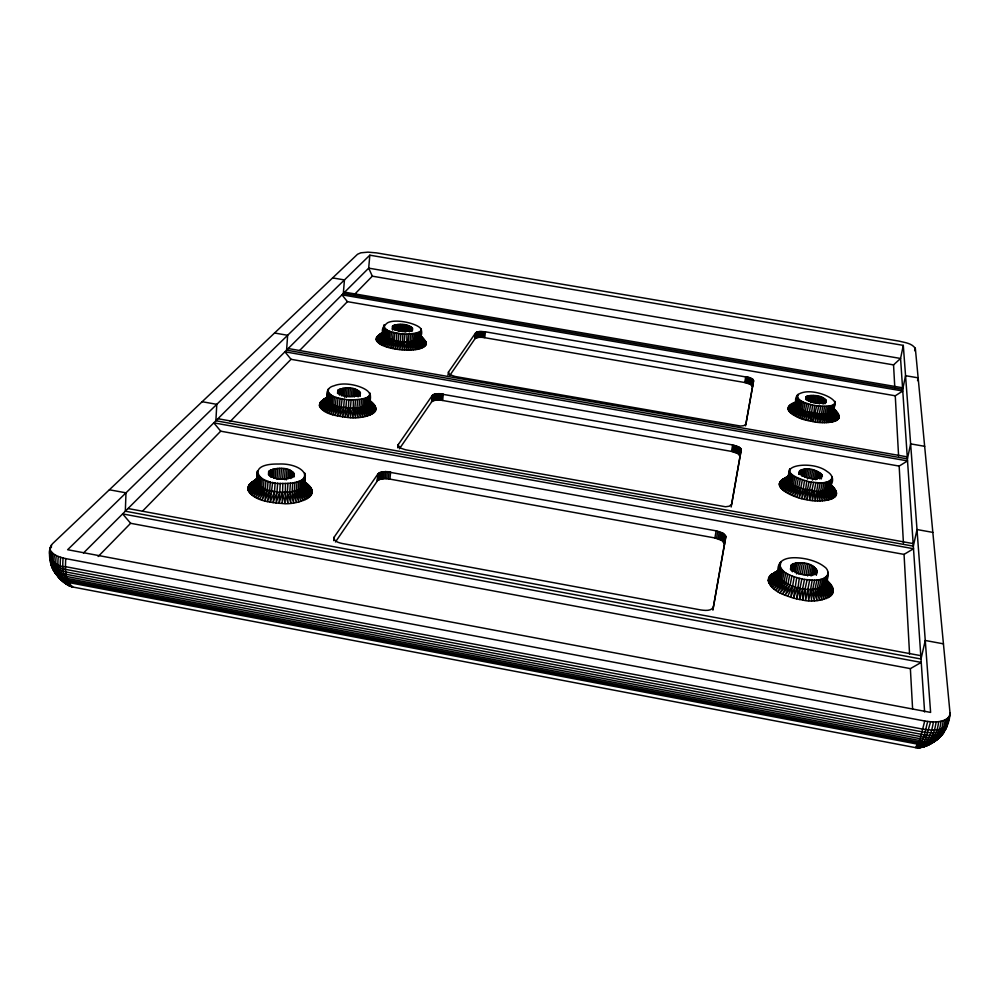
<?xml version="1.0" encoding="UTF-8"?>
<svg xmlns="http://www.w3.org/2000/svg" width="1000" height="1000" viewBox="0 0 1000 1000"><rect width="100%" height="100%" fill="white"/><g stroke="black" fill="none" stroke-linecap="round" stroke-linejoin="round"><path stroke-width="1.5" d="M828.263 573.5C824.525 582.125 812.1 580.075 804.475 579.425L802.688 588.488L802.675 599.987C815.225 603.862 846.963 597.312 826.587 580.075L831.25 585.712L826.5 580.138L832.163 587.1L826.112 580.2L833.175 589.85L826.413 581.362C821.538 596.987 779.112 587.825 778.062 572.537C775.863 554.963 796.325 556.9 807.188 559.175C813.188 560.612 819.188 562.737 824.125 566.538C830.375 570.288 827.95 577.938 826.175 583.562L832.625 593.688L825.65 584.562L828.238 572.388M383.55 331.9L376.775 336.962L384 331.55C349.45 349.6 447.512 360.1 420.975 336.337M304.725 481.95C326.562 496.725 294.075 505.55 282.125 503.425L282.863 483.462C319.025 483.775 305.25 462.7 278.463 464.038C244.662 463.413 257.4 485.075 282.863 483.462M50.237 547.413C46.6 564.2 56.962 581.175 72.737 587.013L915.55 747.638C934.15 747.638 949.575 731.25 950 712.862L915.362 348.6C912.212 343.212 904.638 342.575 899.087 341.125L376.562 252.887L368 252.15L360.812 252.812L357.537 254.262L52.438 543.8C44.688 553.612 53.388 567.075 65.525 566.675L922.825 729.137C931.012 730.3 944.438 731.988 948.037 722.35M50.388 549.913L51.312 564.575L56.525 568.962L65.662 571.912L921.5 734.35C930.738 736.363 946.637 736.237 947.25 723.65M51.337 547.625L51.388 544.963M50.95 551.15L51.85 552.35C49.588 563.387 53.3 578.025 66.787 578.337L919.575 740.5C934.712 745.9 948.112 733.275 947.925 718.037L949.613 715.638L950 712.862M51.85 552.35L53.05 553.5C50.287 566.85 57.025 580.025 69.538 585.662C60.987 579.75 51.262 572.112 50.613 560.887L51.312 564.575M53.05 553.5L54.538 554.587C52.075 567.388 57.625 580.8 70.125 586.087L59.125 577.762M54.538 554.587L56.325 555.588C54.312 567.513 58.125 580.913 70.125 586.087M56.325 555.588L58.35 556.512C56.725 567.85 59.188 581.275 70.862 586.462L61.463 579.275M60.613 557.325C59.438 568.1 60.475 581.462 71.75 586.775C62.088 580.513 62.387 568.075 63.075 558.025L58.35 556.512M404.95 334.175L402.925 334.038L402.05 349.712L404.237 341.525L404.95 334.175C444.412 332.612 400.712 315.812 387.512 322.825C364.4 340.812 426.95 351.925 421.325 329.938M63.075 558.025L65.7 558.6C65.438 568.275 64.112 580.163 72.737 587.013L62.9 579.938M946.125 726.275L943.688 732.663L940.713 735.8L941.025 734.638M944.675 730.163L944.712 728.8M398.05 445.075L400.35 448.088L405.613 449.8L725.512 506.763L729.312 506.213L731.65 504.25L741.287 449.387L739.013 447.088L732.638 444.963L439.038 393.65L434.212 394.275L432.275 395.475L398.325 444.5L397.788 447.825M370.075 393.7C373.888 412.238 349.862 408.375 339.338 406.587C327.113 407.875 321.287 388.475 334.012 385.8C353.713 377.663 394.412 399.775 348.837 399.875L347.837 417.438C358.95 419.712 390.112 413.925 368.088 399.237L374.738 406.112L368.162 399.387L373.862 405.15M835 401.375L833.562 408.713C831.538 417.788 816 413.025 809.175 412.013C797.975 413.2 788.95 396.25 802.125 392.688C820.875 386.962 857.85 410.225 814.625 405.525L812.887 421.538C821.925 424.075 851.737 423.625 833.1 407.962L838.8 415.513M779.775 563.575C780.2 573.825 793.8 576.638 801.85 578.95L800.062 588.013L799.613 599.487L802.675 599.987L807.1 579.775M832.188 477.9C828.388 484.862 817.913 482.562 811.325 482.137L807.05 499.725C797.362 499.188 763.45 485.7 788.337 476.788C788.3 487.925 805.7 489.325 814.287 490.825C826.637 495.737 840.45 479.5 827.138 471.525C809.3 457.625 764.025 469.062 809.013 481.725L807.438 489.888L807.05 499.725C816.712 502.788 849.212 501.25 830.962 484.738M280.275 483.338L279.088 503.288L282.125 503.425M383.638 326.075C386.262 332.325 395.1 332.55 400.9 333.825L399.688 349.487L402.225 341.388M940.125 736.888C934.45 742.812 926.075 746.4 917.85 744.2L68.938 582.587L61.137 579.45L55.388 573.088L55.25 571.075M305.2 474.087L304.5 485.037L301.275 488.762L292.087 491.85L279.625 492.35L267.413 490.112L258.95 485.788L256.525 481.637L257.188 471.662M285.45 483.488L285.125 503.45L282.213 492.475L279.088 503.288C268.25 501.962 254.137 500.7 248.05 490.3L256.725 482.688L257.312 473.725M257.8 474.762L257.2 483.738L248.05 490.3L247.775 489.062L256.525 481.637L257.525 470.662M259.55 476.8L258.95 485.788L250.512 493.95L257.95 484.775L258.55 475.8M55.05 572.962L52.5 568.475L52.362 566.175M262.312 478.7L261.7 487.7L253.463 496.25L260.212 486.763L260.812 477.775M265.938 480.375L265.325 489.387L257.337 498.338L263.412 488.575L264.025 479.575M270.287 481.75L269.662 490.763L264.6 500.925L267.413 490.112L268.038 481.112M268.45 474.625L268.663 471.55C274.088 466.712 294.862 466.463 293.625 476.1C287.1 480.637 269.5 480.9 268.663 471.55M269 475.462L269.312 470.875M269.8 476.375L270.225 470.25M270.837 477.35L271.375 469.7M272.188 476.887L272.725 469.237M275.138 482.75L274.5 491.763L270.163 502.188L272.663 482.3M50.5 554.175L50.237 557.938M273.612 478.038L274.25 468.875M275.287 477.762L275.925 468.6M276.962 479.125L277.725 468.45M279.625 492.35L276.075 503.038L277.675 483.1M278.825 479.075L279.587 468.4M280.712 479.137L281.475 468.462M282.6 479.3L283.375 468.625M284.45 479.588L285.225 468.913M286.212 479.963L286.988 469.288M287.962 478.913L288.625 469.762M284.788 492.488L288.087 503.35L287.312 492.388L287.975 483.387M289.562 477.938L290.125 470.312M287.312 492.388L290.975 503.137L289.75 492.175L290.425 483.175M290.863 478.575L291.425 470.938M292.062 477.725L292.512 471.625M293.025 476.938L293.375 472.35M289.75 492.175L293.762 502.812L292.087 491.85L292.762 482.863M293.738 476.163L293.975 473.1M294.075 476.938L294.3 473.875M327.8 390.363C329.888 397.788 340.188 398.288 346.575 399.65L345.175 417.188L347.837 417.438L350.412 408.113L351.112 400.012M292.087 491.85L296.438 502.375L294.288 491.413L294.962 482.438M297.013 481.912L296.337 490.887L298.95 501.838L294.288 491.413M301.3 501.188L296.337 490.887L303.463 500.45L298.188 490.262L298.863 481.3M298.188 490.262L305.425 499.625L299.837 489.55L300.525 480.6M299.837 489.55L307.15 498.725L301.275 488.762L301.95 479.825M301.275 488.762L308.65 497.738L302.462 487.912L303.15 478.975M302.462 487.912L309.9 496.7L303.4 487L304.088 478.075M304.462 477.5L304.8 473.062M303.4 487L310.887 495.6L304.088 486.037L304.775 477.113M305.325 475.112L304.5 485.037L311.613 494.462L304.088 486.037M806.725 481.238L804.375 499.2L807.438 489.888M797.113 395.513C797.987 402.15 807.325 403.275 812.588 405.1L810.487 421.087L812.887 421.538L816.688 405.887M799.25 578.35L796.562 598.862L799.613 599.487L802.688 588.488M328.025 389.575L327.175 399.212L319.438 405.8C324.188 414.675 336.275 415.588 345.175 417.188L348.15 407.975M328.587 392.812L327.938 400.887L319.775 406.775L327.438 400.05L328.475 388.812M330.275 394.45L329.625 402.525L322.212 409.7L328.663 401.712L329.325 393.638M332.837 395.988L332.163 404.075L324.95 411.55L330.8 403.312L331.45 395.225M336.125 397.35L335.462 405.45L328.488 413.25L333.725 404.787L334.4 396.688M337.55 393.488L337.8 390.412C343.85 386.45 361.163 386.238 360.188 396.25M338.075 392.95L338.325 389.888M340.025 398.488L339.338 406.587L335.025 415.387L337.337 406.05L338.013 397.95M338.688 394L339.075 389.4M339.513 395.112L340.025 388.988M340.65 394.75L341.163 388.638M341.838 396.012L342.475 388.363M344.325 399.35L343.638 407.45L339.963 416.45L342.137 398.95M343.275 395.812L343.925 388.175M344.688 397.238L345.475 388.075M333.738 540.662L334.35 536.85L377.912 473.963L380.213 472.425L385.775 471.55L716.15 530.837L723.312 533.413L725.837 536.975L712.85 610.075L725.825 536.287M334.1 539.913L334.35 536.85M346.312 397.212L347.088 388.05M348.1 395.763L348.75 388.125M349.762 395.925L350.425 388.288M351.4 396.163L352.05 388.537M352.962 396.488L353.625 388.85M350.475 417.575L350.412 408.113L353.1 417.638L353.363 400.05M354.438 396.887L355.1 389.25M352.663 408.15L355.675 417.6L354.85 408.1L355.562 400.012M355.913 395.812L356.438 389.712M357.088 396.325L357.625 390.225M369.825 255.188L368.688 268.15L372.325 276.175L893.55 364.888L900.562 358.462L903.3 345.375L369.825 255.188L67.638 549.712L930.612 712.412L903.3 345.375M354.85 408.1L358.175 417.463L356.962 407.962L357.675 399.875M358.1 396.887L358.638 390.775M359.025 395.95L359.438 391.362M359.738 395.025L360.012 391.962M356.962 407.962L360.588 417.25L358.975 407.738L359.688 399.65M360.087 395.637L360.363 392.575M358.975 407.738L362.875 416.938L360.863 407.425L361.587 399.35M363.325 398.963L362.6 407.038L365.037 416.538L360.863 407.425M367.05 416.062L362.6 407.038L368.875 415.513L364.175 406.562L364.9 398.5M364.175 406.562L370.525 414.888L365.575 406.025L366.287 397.975M365.575 406.025L371.975 414.188L366.763 405.425L367.488 397.375M366.763 405.425L373.212 413.438L367.738 404.762L368.462 396.725M367.738 404.762L374.225 412.638L368.488 404.05L369.212 396.025M368.488 404.05L375.012 411.775L369.012 403.3L369.888 392.887M384 327.4L383.325 334.725L376.1 339.95L383.038 334.05L383.775 325.438M383.725 329.212L384.125 324.837M384.275 328.638L384.55 325.725M384.513 328.075L383.825 335.412L377.837 342.35L384.538 336.087L385.213 328.75M387.225 330.075L386.538 337.413L380.012 343.925L385.438 336.763L386.125 329.425M389.925 331.287L389.237 338.638L382.938 345.412L387.8 338.038L388.488 330.7M335.45 541.975L377.238 481.1L377.912 473.963M391.5 331.85L390.812 339.2L388.475 347.35L392.512 339.712L393.212 332.35M377.238 481.1L378.45 473.387M392.238 329.025L392.5 326.238C397.775 323.137 410.812 323.325 412.375 329.675C406.788 332.388 394.875 332.413 392.5 326.238M392.525 330L392.912 325.812M377.775 480.513L378.55 479.988L379.225 472.875M393.15 329.613L393.537 325.438M378.55 479.988L379.55 479.538L380.213 472.425M393.963 329.275L394.363 325.1M379.55 479.538L380.725 479.175L381.4 472.062M394.825 330.4L395.35 324.837M396.925 333.212L396.225 340.575L392.762 348.4L395.025 332.812M395.962 330.188L396.488 324.625M380.725 479.175L382.062 478.9L382.738 471.788M397.225 330.05L397.75 324.487M382.062 478.9L383.525 478.725L384.212 471.625M398.45 331.362L399.113 324.425M383.525 478.725L385.087 478.65L385.775 471.55M400.2 341.188L397.337 349.2L398.9 333.55M399.888 331.375L400.55 324.438M385.087 478.65L386.7 478.688L387.388 471.587M401.362 331.45L402.038 324.513M724.575 544.138L722.05 540.55L714.9 537.962L388.338 478.825L389.012 471.725M402.85 331.6L403.525 324.663M389.938 479.062L390.625 471.962M404.312 331.812L404.988 324.875M405.725 332.1L406.4 325.163M404.4 349.862L404.237 341.525L406.725 349.938L406.938 334.237M407.188 331.05L407.738 325.5M408.413 331.438L408.95 325.887M406.225 341.587L409 349.938L408.162 341.575L408.888 334.225M398.05 447.25L398.325 444.5M409.5 331.863L410.037 326.312M410.562 330.938L410.975 326.775M408.162 341.575L411.213 349.862L410.025 341.488L410.75 334.137M411.312 331.425L411.725 327.262M412 330.538L412.275 327.762M412.35 331.037L412.625 328.263M410.025 341.488L413.325 349.712L411.788 341.325L412.512 333.988M411.788 341.325L415.337 349.5L413.438 341.1L414.175 333.762M415.688 333.475L414.963 340.8L417.225 349.2L413.438 341.1M418.963 348.837L414.963 340.8L420.55 348.413L416.325 340.438L417.05 333.113M416.325 340.438L421.975 347.925L417.512 340.025L418.25 332.7M417.512 340.025L423.212 347.375L418.525 339.55L419.263 332.238M418.525 339.55L424.263 346.775L419.35 339.025L420.087 331.712M419.35 339.025L425.1 346.138L419.975 338.45L420.712 331.15M420.513 334.438L421.087 328.625M419.975 338.45L425.75 345.45L420.387 337.85L421.312 329.288M334 537.6C333.85 541.638 339.15 542.75 342.238 543.5L700.95 609.975C704.975 610.462 711.25 611.362 713.4 606.987M399.387 448.837L431.6 401.912L432.275 395.475M431.6 401.912L432.713 395.012M432.038 401.45L433.363 394.613M432.688 401.05L433.525 400.7L434.212 394.275M433.525 400.7L434.55 400.425L435.225 394M434.55 400.425L435.7 400.225L436.388 393.8M435.7 400.225L436.987 400.1L437.663 393.675M436.987 400.1L438.35 400.062L439.038 393.65M438.35 400.062L439.775 400.112L440.462 393.688M740.163 456.4L737.875 453.537L731.513 451.4L441.213 400.238L441.9 393.825M442.638 400.45L443.325 394.038M447.962 375.1L448.425 372.15L475.65 332.85L479.212 331.538L485.412 331.812L749.475 377.587L752.913 379.375L753.6 380.763L745.588 425.875M449.513 375.825L474.988 338.725L475.65 332.85M474.988 338.725L476.012 332.488M475.35 338.363L476.562 332.163M475.9 338.038L476.625 337.762L477.3 331.9M476.625 337.762L477.512 337.55L478.188 331.688M477.512 337.55L478.537 337.4L479.212 331.538M478.537 337.4L479.675 337.312L480.35 331.45M479.675 337.312L480.887 337.3L481.562 331.438M480.887 337.3L482.163 337.35L482.837 331.5M752.55 386.662L750.45 384.325L744.725 382.512L483.45 337.475L484.125 331.625M484.738 337.663L485.412 331.812M343.638 407.45L342.55 416.863L345.875 407.75M796.712 577.65L793.55 598.125L796.562 598.862L800.062 588.013M810.588 404.6L808.125 420.562L810.487 421.087L813.213 412.938M804.488 480.65L801.725 498.587L805.15 489.387M274.5 491.763L273.087 502.675L277.038 492.113M396.225 340.575L395.025 348.825L398.188 340.913M714.9 537.962L716.15 530.837M731.513 451.4L732.638 444.963M716.525 538.312L717.775 531.188M744.725 382.512L745.75 376.637M732.95 451.7L734.075 445.262M718.088 538.75L719.338 531.625M746.012 382.775L747.05 376.9M734.338 452.075L735.462 445.625M719.55 539.288L720.8 532.15M747.262 383.088L748.3 377.212M735.638 452.512L736.775 446.062M720.888 539.888L722.138 532.75M748.438 383.462L749.475 377.587M736.825 453L737.962 446.55M749.513 383.875L750.55 377.987M722.05 540.55L723.312 533.413M737.875 453.537L739.013 447.088M750.45 384.325L751.5 378.438M723.025 541.25L724.287 534.113M738.737 454.113L739.887 447.65M751.25 384.787L752.288 378.9M723.775 541.975L725.037 534.837M739.425 454.688L740.562 448.225M751.862 385.275L752.913 379.375M724.287 542.712L725.562 535.562M739.887 455.275L741.038 448.812M752.3 385.75L753.337 379.85M753.6 380.763L745.888 424.137L743.85 425.662L740.487 426.05L455.188 376.5L449.6 374.588L448.425 372.15M731.162 507.013L741.287 449.387M797.45 394.888L795.7 404.212L787.975 409.125L795.612 403.512L796.625 401.65C775.7 408.363 799.1 419.438 808.125 420.562L811.175 412.5M797.913 398.338L796.525 405.7L788.662 410.838L796.012 404.95L798 394.325M799.575 399.862L798.188 407.238L790.212 412.638L797.262 406.475L798.65 399.1M802 401.375L800.6 408.762L794.013 415.325L799.3 408.013L800.7 400.625M789.862 468.713L787.9 479.288L779.262 484.625L787.8 478.4L789.475 469.5M790.337 473.025L788.8 481.138L780.013 486.763L788.225 480.2L789.762 472.1M805.075 402.788L803.662 410.188L797.425 417.038L802.062 409.487L803.462 402.1M792.188 474.913L790.638 483.025L781.712 488.975L789.613 482.088L791.15 473.975M805.6 399.5L806.137 396.7C811.712 394.113 825.625 395.375 825.913 402.125C820.088 404.275 807.35 403.375 806.137 396.7M806.137 399.113L806.663 396.312M806.6 400.188L807.4 395.988M808.662 404.05L807.25 411.45L801.4 418.6L805.4 410.838L806.812 403.45M807.513 399.925L808.312 395.725M794.887 476.75L793.337 484.888L785.95 492.275L791.888 483.975L793.438 475.838M808.325 401.15L809.388 395.55M809.55 401.05L810.612 395.45M797.475 587.413L793.55 598.125C784.05 595.013 771.338 591.3 768.188 580.588L777.875 573.625L779.587 564.65M810.612 402.425L811.95 395.438M780.05 566.925L778.337 575.925L768.462 581.938L777.975 574.75L780.225 562.562M798.312 478.475L796.75 486.613L789.75 494.363L794.963 485.775L796.513 477.638M780.088 566.1L780.938 561.625M812.038 402.488L813.375 395.5M781.6 569.3L779.875 578.312L769.825 584.725L778.975 577.112L780.7 568.112M798.688 474.162C800.987 464.712 819.013 469.25 822.387 476.112C816.475 481.4 803.312 478.562 799.1 472M799.05 473.6L799.587 470.825M799.388 474.487L800.188 470.325M813.525 402.638L814.862 395.65M800.212 474.062L801 469.9M800.975 475.112L802.038 469.575M809.675 580.013L805.713 600.35L805.3 588.85M782.775 570.5L781.038 579.525L773.85 588.95L782.438 580.7L784.175 571.675M802.325 479.988L800.75 488.137L794.2 496.25L798.7 487.413L800.263 479.263M815.025 402.863L816.363 395.875M801.912 476.25L803.25 469.325M816.525 403.15L817.875 396.175M803.288 476.1L804.613 469.188M817.987 403.512L819.338 396.538M787.663 573.925L785.913 582.962L777.725 591.638L784.075 581.862L785.812 572.812M804.513 477.438L806.112 469.137M815.263 413.288L815.275 421.912L818.737 406.163M819.388 403.938L820.738 396.95M806.1 477.488L807.712 469.2M820.962 403.013L822.038 397.425M817.312 413.575L817.663 422.212L820.763 406.362M807.5 479.025L809.362 469.35M822.138 403.537L823.225 397.938M790.438 569.263L791.25 565.062C798.637 560 819.587 563.138 816.312 574.987M791.9 575.938L790.15 585L782.412 594.125L787.95 584.012L789.7 574.963M790.85 570.013L791.938 564.412M822.725 406.488L820.013 422.438L819.325 413.775M823.162 404.075L824.25 398.488M809.45 477.9L811.062 469.6M791.525 570.85L792.875 563.85M824.287 403.237L825.113 399.038M824.963 403.812L825.775 399.613M792.425 571.788L794.05 563.4M822.3 422.562L821.3 413.888L824.513 422.612L823.188 413.925L824.625 406.525M811.125 478.237L812.738 469.95M825.7 402.975L826.237 400.175M793.8 571.45L795.438 563.062M823.188 413.925L826.637 422.575L824.975 413.875L826.413 406.488M812.487 480.05L814.375 470.375M794.25 576.838L790.612 597.263L794.938 586.712M795.088 572.625L797 562.85M824.975 413.875L828.637 422.463L826.637 413.75L828.088 406.362M809.737 490.3L809.737 500.163L813.625 482.45M814.325 479.175L815.95 470.875M796.513 573.925L798.7 562.762M815.888 482.675L812.412 500.487L812.025 490.613M826.637 413.75L830.5 422.25L828.175 413.537L829.625 406.15M815.775 479.75L817.4 471.438M828.175 413.537L832.225 421.962L829.55 413.25L831 405.875M798.325 573.962L800.512 562.8M817.362 478.988L818.713 472.062M832.2 405.513L830.763 412.887L833.775 421.6L829.55 413.25M818.1 482.788L815.05 500.712L814.287 490.825M818.775 478.263L819.862 472.725M835.15 421.163L830.763 412.887L836.338 420.65L831.775 412.45L833.225 405.087M800.2 574.125L802.4 562.962M831.775 412.45L837.337 420.062L832.6 411.95L834.05 404.588M819.737 478.95L820.825 473.4M832.6 411.95L838.125 419.425L833.225 411.4L835.238 402.1M833.225 411.4L838.688 418.725L833.625 410.788L835.263 402.788M820.75 478.263L821.562 474.1M802.113 574.412L804.312 563.25M817.613 500.838L816.5 490.938L820.1 500.863L818.612 490.95L820.225 482.8M821.263 478.963L822.087 474.8M804.013 574.825L806.225 563.663M818.612 490.95L822.475 500.775L820.625 490.863L822.237 482.713M820.625 490.863L824.725 500.588L822.5 490.662L824.112 482.525M805.875 575.337L808.075 564.175M822.5 490.662L826.812 500.3L824.225 490.375L825.837 482.238M807.638 575.95L809.85 564.788M824.225 490.375L828.75 499.9L825.763 489.988L827.375 481.85M809.562 575.262L811.5 565.487M828.737 481.388L827.125 489.513L830.487 499.412L825.763 489.988M832.038 498.837L827.125 489.513L833.375 498.175L828.263 488.938L829.887 480.825M811.05 576.038L813 566.263M828.263 488.938L834.488 497.425L829.2 488.3L830.812 480.2M830.55 482.875L831.087 480.175M829.2 488.3L835.375 496.6L829.887 487.587L831.5 479.487M832.163 477.038L830.35 486.812L836.025 495.725L829.887 487.587M812.625 575.475L814.3 567.087M812.188 580.112L808.713 600.588L807.875 589.075M813.975 574.938L815.375 567.95M815.1 574.425L816.213 568.825M811.637 600.7L810.375 589.175L814.463 600.675L812.788 589.15L814.6 580.087M815.95 573.913L816.8 569.712M816.263 574.788L817.1 570.575M812.788 589.15L817.175 600.513L815.088 588.987L816.9 579.925M339.338 406.587L337.45 415.95L341.45 407.062M815.088 588.987L819.737 600.212L817.212 588.7L819.038 579.65M817.212 588.7L822.125 599.788L819.175 588.275L821 579.237M819.175 588.275L824.325 599.237L820.938 587.75L822.763 578.713M824.312 578.075L822.487 587.1L826.312 598.575L820.938 587.75M828.075 597.788L822.487 587.1L829.6 596.9L823.8 586.35L825.625 577.325M823.8 586.35L830.875 595.925L824.85 585.5L826.675 576.487M914.65 350.725L915.212 348.038M382.962 333.387L383.45 332.125L376.287 337.663L383.1 332.738L375.95 339.175L383.038 334.05M917.55 380.637L918.15 377.837L905.562 375.7L902.663 389.387L343.325 293.488L344.438 279.925L332.612 277.913M269.662 490.763L267.325 501.613L272.025 491.312M947.925 718.037C941.413 723.075 932.375 722.188 924.725 721L920.2 738.7L915.55 747.638L920.013 744.538L932.812 742.438M927.688 721.475C925.163 730.475 924.463 741.45 916.675 747.8C928.675 745.062 931.525 732.312 933.425 721.912M930.6 721.775L925.487 739.4L922.125 744.725L917.763 747.85C930.3 745.537 934.562 732.875 936.125 721.862M392.512 339.712L390.575 347.9L394.325 340.175M938.662 721.625C937.4 733.288 931.712 745.763 918.775 747.8L924.562 743.9M941.012 721.225C939.975 733.525 932.95 745.763 919.675 747.65C933.538 745.9 942.312 733.95 943.138 720.662M945.013 719.938C944.262 733.763 934.525 745.45 920.45 747.387L931.488 742.45M360.462 393.188C355.75 398.762 339.55 397.8 337.8 390.412M946.612 719.05C945.138 727.913 942.062 738.425 932.913 742.138M948.938 716.888L945.075 730.25M947.675 723.713L949.975 714.287M947.225 725.075C943.65 734.663 930.312 733 922.163 731.838L65.525 569.362C59.55 568.138 48.35 565.062 50.613 556.925M942.987 732.487L942.65 733.725C936.65 738.65 928.025 737.738 920.85 736.637L65.912 574.263C59.35 572.987 50.888 570.163 50.525 562.125M802.913 488.8L799.125 497.875L800.75 488.137L796.612 497.1M809.175 412.013L805.812 419.963L807.25 411.45L803.562 419.312M777.875 573.625L768.2 579.275L778.512 571.512L769.875 575.725L768.188 580.588L777.975 574.75M787.75 596.312L792.487 585.9L785.013 595.262L790.15 585M926.075 744.638L926.475 743.863M337.337 406.05L332.713 414.738L335.462 405.45L330.525 414.025M267.413 490.112L262.013 500.15L265.325 489.387L259.575 499.288M935.625 740.212L938.525 737.663L937.975 738.675C933.012 743.575 925.387 743.15 918.975 742.025L67.4 580.025L60.05 577.638L55.838 574.075M796.75 486.613L791.9 495.325L798.7 487.413M803.662 410.188L799.35 417.837L805.4 410.838M386.5 346.75L390.812 339.2L384.65 346.1L389.237 338.638M791.25 565.062C791.413 574.8 810.1 577.812 816.875 572.188M785.913 582.962L779.975 592.913L787.95 584.012M256.525 481.637L247.787 487.85L256.6 480.6L248.062 486.65L257.55 478.625L249.438 484.363L247.775 489.062L256.725 482.688M793.337 484.888L787.763 493.338L794.963 485.775M332.163 404.075L326.625 412.425L333.725 404.787M261.7 487.7L255.287 497.325L263.412 488.575M800.6 408.762L795.638 416.188L802.062 409.487M928.288 743.688L918.775 747.8M782.438 580.7L775.675 590.312L784.075 581.862M386.538 337.413L381.388 344.688L387.8 338.038M944.338 731.45C940.175 740.725 928.562 740.15 920.2 738.7L66.3 576.413L56.25 572.762L53.812 570.712L52.275 567.325M258.95 485.788L251.863 495.125L260.212 486.763M329.625 402.525L323.475 410.637L330.8 403.312M384.538 336.087L378.825 343.15L385.438 336.763M98.162 556.512L130.638 523.3L910.375 668.625L921.237 662.4L122.625 513.9L130.638 523.3M142.487 511.188L220.725 431.188L904.05 554.388L913.512 548.725L213.8 422.85L220.725 431.188M230.238 421.45L291.025 359.3L899.163 466.087L907.537 460.9L284.938 351.8L291.025 359.3M299.688 350.438L347.413 301.65L895.263 395.788L902.775 391.012L341.987 294.825L347.413 301.65M354.288 294.613L372.325 276.175M83.5 552.987L368.688 268.15L900.562 358.462L924.613 711.975M921.075 747.038L931.912 742.688L921.525 746.6M791.888 483.975L784.325 491.2L790.638 483.025L782.913 490.087M799.3 408.013L792.562 414.438L798.188 407.238L791.287 413.537M328.663 401.712L321.163 408.738L327.938 400.887L320.35 407.75M257.95 484.775L249.425 492.75L257.2 483.738L248.6 491.525M772.25 587.55L781.038 579.525L770.913 586.15L779.875 578.312M377.05 341.55L383.825 335.412L376.463 340.75L383.325 334.725M796.525 405.7L789.338 411.725L797.262 406.475M788.8 481.138L780.75 487.863L789.613 482.088M383.725 332.137L377.475 336.287M778.337 575.925L769 583.325L778.975 577.112M257.462 478.688L255.188 480.462L257.613 478.738M383.7 331.825L379.462 335.087L383.212 332.35M257.55 478.625L248.612 485.487L256.938 479.6M795.7 404.212L788.213 409.963L796.012 404.95M787.9 479.288L779.513 485.675L788.225 480.2M257.3 478.525L249.438 484.363L257.087 478.625M383.175 332.775L380.737 334.562L382.188 334.1M327.1 397.125L320.513 402.088L319.438 405.8L327.438 400.05M327.137 397.287L322.438 400.475M327.175 399.212L319.35 404.837L327.375 397.6L319.887 402.975L327.825 396.85L320.513 402.088L327.375 396.975L321.362 401.262L327.125 397.113L323.725 399.738L325.225 399.075M796.625 401.65L789.2 406.125L796.075 402.225L787.962 408.312L795.612 403.512M788.288 476.637L779.262 483.6L787.8 478.4M795.9 402.2L790.037 405.513L795.9 402.1M933.413 740.962L936.125 739.3M788.575 406.8L796.075 402.225M779.975 481.712L788.337 476.788M934.688 740.775L932.8 741.875L934.9 741.05M797.062 401.688L792.275 404.475L793.675 404.05M784.15 478.725L788.188 476.388L780.688 480.863L788.962 476.05L781.625 480.075L788.637 476.062L782.788 479.363L788.15 476.525M778.062 572.537L768.487 578.025L778.512 571.512L769.05 576.838M777.9 571.312L769.875 575.725L780.125 569.625M778.888 570.425L770.95 574.688L777.85 571.263M779.013 570.262L773.85 572.913L778.188 570.9L775.638 572.175L777.638 571.562M922.837 745.975L925.487 744.725M924.362 744.963L928.238 743.25M922.925 746.012L931.388 742.475M917.85 744.2L922.55 743.812M386.7 478.688L388.338 478.825M439.775 400.112L441.213 400.238M482.163 337.35L483.45 337.475M346.575 399.65L348.837 399.875M400.9 333.825L402.925 334.038M920.487 743.6L64.513 580.525M344.65 292.162L902.562 387.762M274.55 333.013L287.638 335.288L286.588 350.15L907.4 458.875L910.638 443.875L924.663 446.312M288.225 348.525L907.262 456.863M809.013 481.725L811.325 482.137M202.162 401.712L216.8 404.338L215.875 420.763L913.337 546.15L917.013 529.55L932.837 532.388M217.95 418.713L913.162 543.587M801.85 578.95L804.475 579.425M109.375 489.775L125.988 492.837L125.325 511.2L921.012 659.013L925.263 640.475L943.438 643.838M128.012 508.525L920.775 655.65M65.7 558.6L924.725 721M812.588 405.1L814.625 405.525M304.275 482.812L309.113 486.075L304.7 481.987L311.15 488.438L304.113 481.938L311.788 489.65L304.513 482.975L312.15 490.863L304.637 484.012L312.25 492.088L304.5 485.037L312.062 493.288M66.25 581.025L68.938 582.587M420.387 337.85L426.175 344.738L420.588 336.562L426.188 342.438L420.363 335.887L425.763 341.65L420.3 335.637L425.138 340.85L420.225 336.4M833.863 409.862L838.288 414.637L833.562 408.713L839.1 416.375L833.8 409.438L839.05 417.987L833.625 410.788M62.287 580.25L58.275 576.925L57.05 574.237M62.45 579.4L69.125 585.2L57.638 576.05M66.712 582.337L68.888 584.212L66.762 582.125M832.5 487.312L834.788 489.513L830.612 484.325M66.737 582.725L68.913 584.712L59.225 576.75M304.55 481.925L307.725 484.938M304.075 481.887L306.112 483.85M826.862 580.788L830.088 584.312L826.4 579.925M420.363 336.25L423.275 339.288L420.387 336.037M420.412 335.938L424.3 340.062M375.875 409.963L369.3 402.512L368.75 400.062L375.375 407.075L369.162 400.887L375.775 408.05L369.35 401.712L375.95 409.012L369.3 402.512L375.562 410.887L369.012 403.3M420.588 336.562L426.4 343.988M830.35 486.812L836.425 494.775L830.575 485.988L836.575 493.787L830.55 485.112L836.488 492.762L830.288 484.212L835.588 490.613L830.75 484.513M826.112 580.2L832.8 588.488M826.162 579.775L828.675 582.925M833.275 408.575L837.562 413.75M830.288 484.212L836.162 491.688M826.175 583.562L833.088 592.463L826.438 582.487L833.263 591.188L826.413 581.362M824.85 585.5L831.888 594.837L825.65 584.562M833.162 408.65L835.525 411.962M53.6 569.775L55.188 572.087M893.55 364.888L894.825 387.912M895.263 395.788L898.587 455.863M899.163 466.087L903.425 543.062M904.05 554.388L909.562 654.05M910.375 668.625L912.6 708.913M50.087 555.425L50.35 560.675M257.275 478.45L250.512 483.288L257.337 478.387M372.775 404.212L368.275 399.9L372.775 404.212M833.75 488.4L830.913 484.9L833.75 488.4"/></g></svg>
